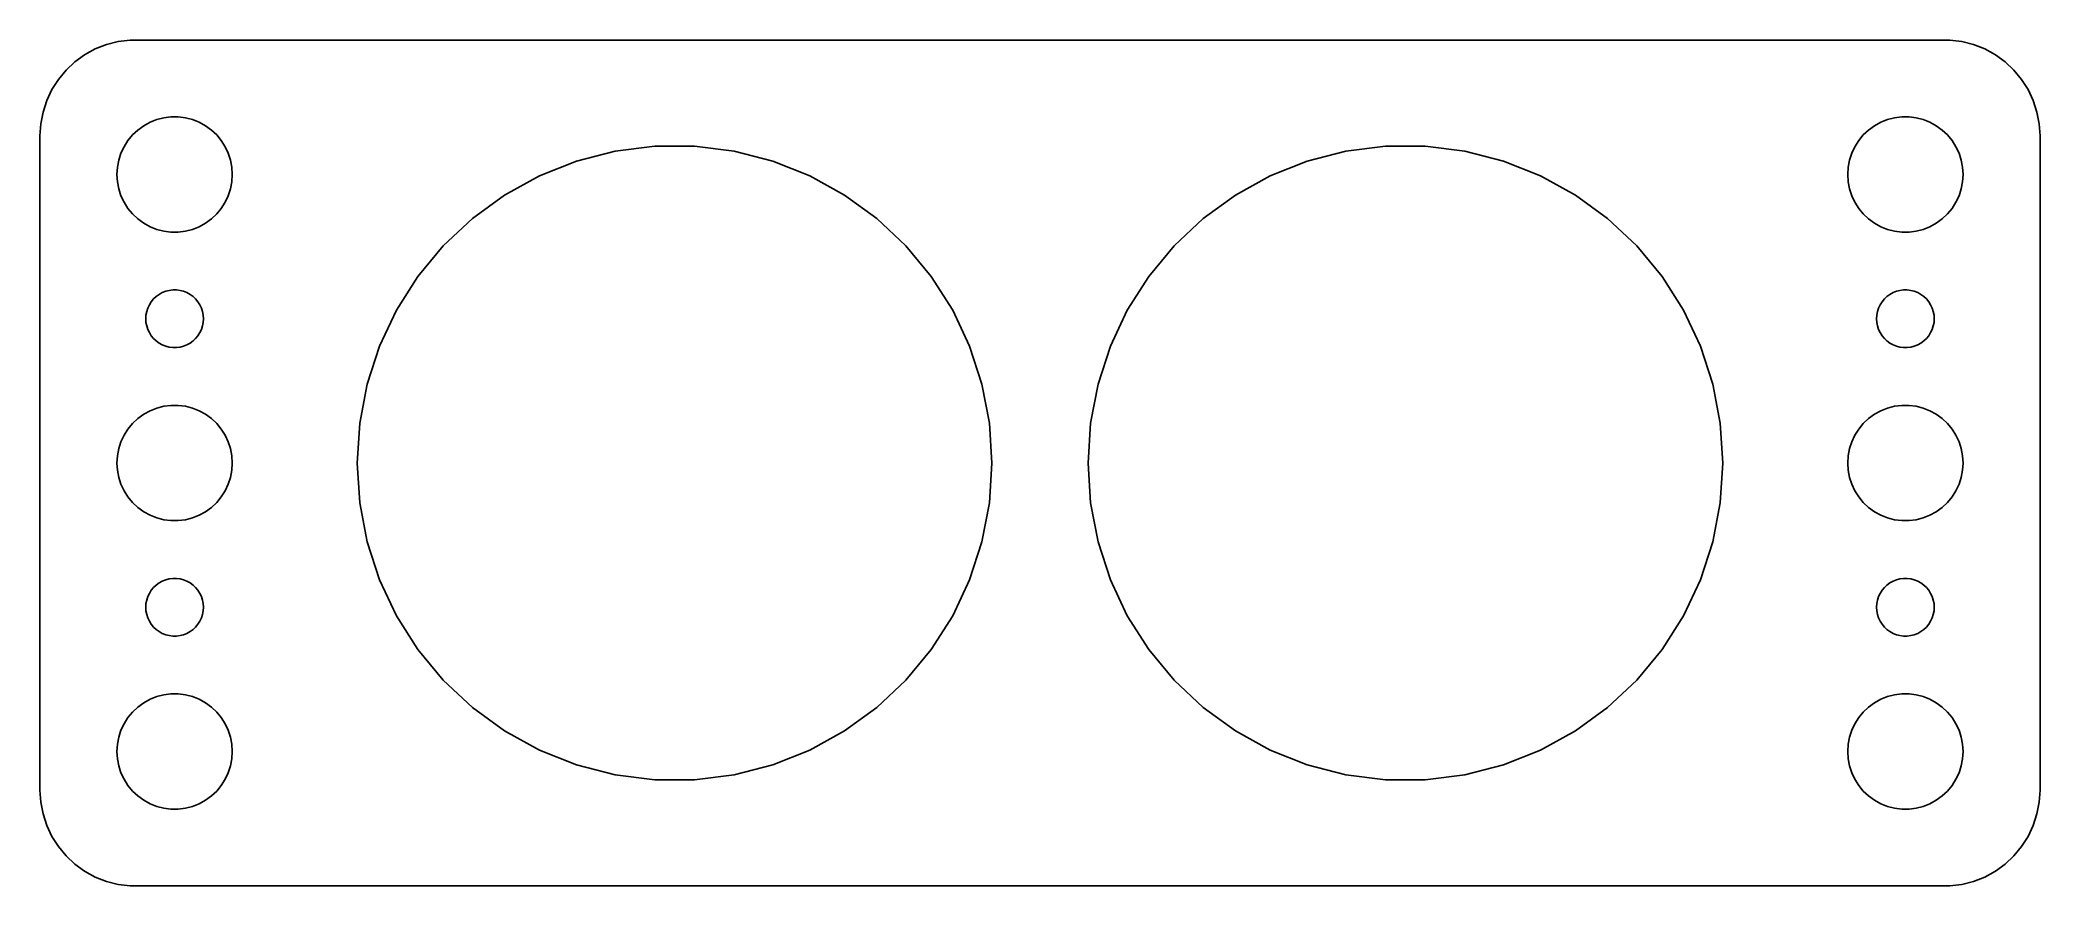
# Model space of a CAD drawing. Header units: metres. Extents: x -52 to 52, y -22 to 22.
import ezdxf

# ---------------------------------------------------------------- set-up
doc = ezdxf.new("R2010")
doc.units = ezdxf.units.M

msp = doc.modelspace()

# ---------------------------------------------------------------- linework, layer by layer
for p, q in [((-47.9369, 21.9114), (-48.5451, 21.7553)), ((-47.3139, 21.9901), (-47.9369, 21.9114)), ((47.3139, 21.9901), (-47.3139, 21.9901)), ((47.9369, 21.9114), (47.3139, 21.9901)), ((48.5451, 21.7553), (47.9369, 21.9114)), ((-50.1871, 20.8526), (-50.6448, 20.4227)), ((-49.6791, 21.2216), (-50.1871, 20.8526)), ((-49.1289, 21.5241), (-49.6791, 21.2216)), ((-48.5451, 21.7553), (-49.1289, 21.5241)), ((49.1289, 21.5241), (48.5451, 21.7553)), ((49.6791, 21.2216), (49.1289, 21.5241)), ((50.1871, 20.8526), (49.6791, 21.2216)), ((50.6448, 20.4227), (50.1871, 20.8526)), ((-51.0451, 19.9389), (-51.3815, 19.4088)), ((-50.6448, 20.4227), (-51.0451, 19.9389)), ((51.0451, 19.9389), (50.6448, 20.4227)), ((51.3815, 19.4088), (51.0451, 19.9389)), ((-51.6489, 18.8406), (-51.8429, 18.2434)), ((-51.3815, 19.4088), (-51.6489, 18.8406)), ((51.6489, 18.8406), (51.3815, 19.4088)), ((51.8429, 18.2434), (51.6489, 18.8406)), ((-51.8429, 18.2434), (-51.9606, 17.6267)), ((-46.6075, 17.533), (-46.2773, 17.7145)), ((-46.2773, 17.7145), (-45.927, 17.8532)), ((-45.927, 17.8532), (-45.5621, 17.9469)), ((-45.5621, 17.9469), (-45.1884, 17.9941)), ((-45.1884, 17.9941), (-44.8116, 17.9941)), ((-44.8116, 17.9941), (-44.4379, 17.9469)), ((-44.4379, 17.9469), (-44.0729, 17.8532)), ((-44.0729, 17.8532), (-43.7227, 17.7145)), ((-43.7227, 17.7145), (-43.3925, 17.533)), ((43.3925, 17.533), (43.7227, 17.7145)), ((43.7227, 17.7145), (44.0729, 17.8532)), ((44.0729, 17.8532), (44.4379, 17.9469)), ((44.4379, 17.9469), (44.8116, 17.9941)), ((44.8116, 17.9941), (45.1884, 17.9941)), ((45.1884, 17.9941), (45.5621, 17.9469)), ((45.5621, 17.9469), (45.927, 17.8532)), ((45.927, 17.8532), (46.2773, 17.7145)), ((46.2773, 17.7145), (46.6075, 17.533)), ((51.9606, 17.6267), (51.8429, 18.2434)), ((-51.9606, 17.6267), (-52, 17)), ((-52, 17), (-52, -17)), ((-47.6289, 16.4453), (-47.427, 16.7634)), ((-47.427, 16.7634), (-47.1869, 17.0536)), ((-47.1869, 17.0536), (-46.9123, 17.3115)), ((-46.9123, 17.3115), (-46.6075, 17.533)), ((-43.3925, 17.533), (-43.0877, 17.3115)), ((-43.0877, 17.3115), (-42.8131, 17.0536)), ((-42.8131, 17.0536), (-42.5729, 16.7634)), ((-42.5729, 16.7634), (-42.3711, 16.4453)), ((42.3711, 16.4453), (42.5729, 16.7634)), ((42.5729, 16.7634), (42.8131, 17.0536)), ((42.8131, 17.0536), (43.0877, 17.3115)), ((43.0877, 17.3115), (43.3925, 17.533)), ((46.6075, 17.533), (46.9123, 17.3115)), ((46.9123, 17.3115), (47.1869, 17.0536)), ((47.1869, 17.0536), (47.427, 16.7634)), ((47.427, 16.7634), (47.6289, 16.4453)), ((52, 17), (51.9606, 17.6267)), ((52, -17), (52, 17)), ((-47.9763, 15.376), (-47.9057, 15.7461)), ((-47.9057, 15.7461), (-47.7893, 16.1044)), ((-47.7893, 16.1044), (-47.6289, 16.4453)), ((-42.3711, 16.4453), (-42.2107, 16.1044)), ((-42.2107, 16.1044), (-42.0942, 15.7461)), ((-42.0942, 15.7461), (-42.0237, 15.376)), ((-26.0253, 14.9296), (-24.0988, 15.6924)), ((-24.0988, 15.6924), (-22.0918, 16.2077)), ((-22.0918, 16.2077), (-20.036, 16.4674)), ((-20.036, 16.4674), (-17.9639, 16.4674)), ((-17.9639, 16.4674), (-15.9082, 16.2077)), ((-15.9082, 16.2077), (-13.9012, 15.6924)), ((-13.9012, 15.6924), (-11.9746, 14.9296)), ((11.9746, 14.9296), (13.9012, 15.6924)), ((13.9012, 15.6924), (15.9082, 16.2077)), ((15.9082, 16.2077), (17.9639, 16.4674)), ((17.9639, 16.4674), (20.036, 16.4674)), ((20.036, 16.4674), (22.0918, 16.2077)), ((22.0918, 16.2077), (24.0988, 15.6924)), ((24.0988, 15.6924), (26.0253, 14.9296)), ((42.0237, 15.376), (42.0942, 15.7461)), ((42.0942, 15.7461), (42.2107, 16.1044)), ((42.2107, 16.1044), (42.3711, 16.4453)), ((47.6289, 16.4453), (47.7893, 16.1044)), ((47.7893, 16.1044), (47.9057, 15.7461)), ((47.9057, 15.7461), (47.9763, 15.376)), ((-48, 15), (-47.9763, 15.376)), ((-47.9763, 14.624), (-48, 15)), ((-47.9057, 14.2539), (-47.9763, 14.624)), ((-42.0237, 14.624), (-42.0942, 14.2539)), ((-42.0237, 15.376), (-42, 15)), ((-42, 15), (-42.0237, 14.624)), ((-27.8411, 13.9314), (-26.0253, 14.9296)), ((-11.9746, 14.9296), (-10.1588, 13.9314)), ((10.1588, 13.9314), (11.9746, 14.9296)), ((26.0253, 14.9296), (27.8411, 13.9314)), ((42, 15), (42.0237, 15.376)), ((42.0237, 14.624), (42, 15)), ((42.0942, 14.2539), (42.0237, 14.624)), ((47.9763, 14.624), (47.9057, 14.2539)), ((47.9763, 15.376), (48, 15)), ((48, 15), (47.9763, 14.624)), ((-47.7893, 13.8956), (-47.9057, 14.2539)), ((-47.6289, 13.5547), (-47.7893, 13.8956)), ((-47.427, 13.2366), (-47.6289, 13.5547)), ((-42.3711, 13.5547), (-42.5729, 13.2366)), ((-42.2107, 13.8956), (-42.3711, 13.5547)), ((-42.0942, 14.2539), (-42.2107, 13.8956)), ((-29.5175, 12.7135), (-27.8411, 13.9314)), ((-10.1588, 13.9314), (-8.4825, 12.7135)), ((8.4825, 12.7135), (10.1588, 13.9314)), ((27.8411, 13.9314), (29.5175, 12.7135)), ((42.2107, 13.8956), (42.0942, 14.2539)), ((42.3711, 13.5547), (42.2107, 13.8956)), ((42.5729, 13.2366), (42.3711, 13.5547)), ((47.6289, 13.5547), (47.427, 13.2366)), ((47.7893, 13.8956), (47.6289, 13.5547)), ((47.9057, 14.2539), (47.7893, 13.8956)), ((-47.1869, 12.9464), (-47.427, 13.2366)), ((-46.9123, 12.6884), (-47.1869, 12.9464)), ((-46.6075, 12.467), (-46.9123, 12.6884)), ((-43.0877, 12.6884), (-43.3925, 12.467)), ((-42.8131, 12.9464), (-43.0877, 12.6884)), ((-42.5729, 13.2366), (-42.8131, 12.9464)), ((-31.028, 11.295), (-29.5175, 12.7135)), ((-8.4825, 12.7135), (-6.97202, 11.295)), ((6.97202, 11.295), (8.4825, 12.7135)), ((29.5175, 12.7135), (31.028, 11.295)), ((42.8131, 12.9464), (42.5729, 13.2366)), ((43.0877, 12.6884), (42.8131, 12.9464)), ((43.3925, 12.467), (43.0877, 12.6884)), ((46.9123, 12.6884), (46.6075, 12.467)), ((47.1869, 12.9464), (46.9123, 12.6884)), ((47.427, 13.2366), (47.1869, 12.9464)), ((-46.2773, 12.2855), (-46.6075, 12.467)), ((-45.927, 12.1468), (-46.2773, 12.2855)), ((-45.5621, 12.0531), (-45.927, 12.1468)), ((-45.1884, 12.0059), (-45.5621, 12.0531)), ((-44.8116, 12.0059), (-45.1884, 12.0059)), ((-44.4379, 12.0531), (-44.8116, 12.0059)), ((-44.0729, 12.1468), (-44.4379, 12.0531)), ((-43.7227, 12.2855), (-44.0729, 12.1468)), ((-43.3925, 12.467), (-43.7227, 12.2855)), ((43.7227, 12.2855), (43.3925, 12.467)), ((44.0729, 12.1468), (43.7227, 12.2855)), ((44.4379, 12.0531), (44.0729, 12.1468)), ((44.8116, 12.0059), (44.4379, 12.0531)), ((45.1884, 12.0059), (44.8116, 12.0059)), ((45.5621, 12.0531), (45.1884, 12.0059)), ((45.927, 12.1468), (45.5621, 12.0531)), ((46.2773, 12.2855), (45.927, 12.1468)), ((46.6075, 12.467), (46.2773, 12.2855)), ((-32.3488, 9.69846), (-31.028, 11.295)), ((-6.97202, 11.295), (-5.65121, 9.69846)), ((5.65121, 9.69846), (6.97202, 11.295)), ((31.028, 11.295), (32.3488, 9.69846)), ((-33.4591, 7.94893), (-32.3488, 9.69846)), ((-5.65121, 9.69846), (-4.54094, 7.94893)), ((4.54094, 7.94893), (5.65121, 9.69846)), ((32.3488, 9.69846), (33.4591, 7.94893)), ((-46.3145, 8.22263), (-46.2135, 8.38167)), ((-46.2135, 8.38167), (-46.0934, 8.52681)), ((-46.0934, 8.52681), (-45.9561, 8.65576)), ((-45.9561, 8.65576), (-45.8037, 8.76648)), ((-45.8037, 8.76648), (-45.6387, 8.85724)), ((-45.6387, 8.85724), (-45.4635, 8.92657)), ((-45.4635, 8.92657), (-45.2811, 8.97342)), ((-45.2811, 8.97342), (-45.0942, 8.99704)), ((-45.0942, 8.99704), (-44.9058, 8.99704)), ((-44.9058, 8.99704), (-44.7189, 8.97342)), ((-44.7189, 8.97342), (-44.5365, 8.92657)), ((-44.5365, 8.92657), (-44.3613, 8.85724)), ((-44.3613, 8.85724), (-44.1963, 8.76648)), ((-44.1963, 8.76648), (-44.0439, 8.65576)), ((-44.0439, 8.65576), (-43.9065, 8.52681)), ((-43.9065, 8.52681), (-43.7865, 8.38167)), ((-43.7865, 8.38167), (-43.6855, 8.22263)), ((43.6855, 8.22263), (43.7865, 8.38167)), ((43.7865, 8.38167), (43.9065, 8.52681)), ((43.9065, 8.52681), (44.0439, 8.65576)), ((44.0439, 8.65576), (44.1963, 8.76648)), ((44.1963, 8.76648), (44.3613, 8.85724)), ((44.3613, 8.85724), (44.5365, 8.92657)), ((44.5365, 8.92657), (44.7189, 8.97342)), ((44.7189, 8.97342), (44.9058, 8.99704)), ((44.9058, 8.99704), (45.0942, 8.99704)), ((45.0942, 8.99704), (45.2811, 8.97342)), ((45.2811, 8.97342), (45.4635, 8.92657)), ((45.4635, 8.92657), (45.6387, 8.85724)), ((45.6387, 8.85724), (45.8037, 8.76648)), ((45.8037, 8.76648), (45.9561, 8.65576)), ((45.9561, 8.65576), (46.0934, 8.52681)), ((46.0934, 8.52681), (46.2135, 8.38167)), ((46.2135, 8.38167), (46.3145, 8.22263)), ((-46.5, 7.5), (-46.4882, 7.68799)), ((-46.4882, 7.312), (-46.5, 7.5)), ((-46.4882, 7.68799), (-46.4529, 7.87303)), ((-46.4529, 7.12695), (-46.4882, 7.312)), ((-46.4529, 7.87303), (-46.3947, 8.05219)), ((-46.3947, 8.05219), (-46.3145, 8.22263)), ((-43.6855, 8.22263), (-43.6053, 8.05219)), ((-43.6053, 8.05219), (-43.5471, 7.87303)), ((-43.5471, 7.87303), (-43.5118, 7.68799)), ((-43.5118, 7.312), (-43.5471, 7.12695)), ((-43.5118, 7.68799), (-43.5, 7.5)), ((-43.5, 7.5), (-43.5118, 7.312)), ((-34.3413, 6.07405), (-33.4591, 7.94893)), ((-4.54094, 7.94893), (-3.65868, 6.07405)), ((3.65868, 6.07405), (4.54094, 7.94893)), ((33.4591, 7.94893), (34.3413, 6.07405)), ((43.5, 7.5), (43.5118, 7.68799)), ((43.5118, 7.312), (43.5, 7.5)), ((43.5118, 7.68799), (43.5471, 7.87303)), ((43.5471, 7.12695), (43.5118, 7.312)), ((43.5471, 7.87303), (43.6053, 8.05219)), ((43.6053, 8.05219), (43.6855, 8.22263)), ((46.3145, 8.22263), (46.3947, 8.05219)), ((46.3947, 8.05219), (46.4529, 7.87303)), ((46.4529, 7.87303), (46.4882, 7.68799)), ((46.4882, 7.312), (46.4529, 7.12695)), ((46.4882, 7.68799), (46.5, 7.5)), ((46.5, 7.5), (46.4882, 7.312)), ((-46.3947, 6.9478), (-46.4529, 7.12695)), ((-46.3145, 6.77736), (-46.3947, 6.9478)), ((-46.2135, 6.61832), (-46.3145, 6.77736)), ((-46.0934, 6.47318), (-46.2135, 6.61832)), ((-45.9561, 6.34422), (-46.0934, 6.47318)), ((-45.8037, 6.23351), (-45.9561, 6.34422)), ((-44.0439, 6.34422), (-44.1963, 6.23351)), ((-43.9065, 6.47318), (-44.0439, 6.34422)), ((-43.7865, 6.61832), (-43.9065, 6.47318)), ((-43.6855, 6.77736), (-43.7865, 6.61832)), ((-43.6053, 6.9478), (-43.6855, 6.77736)), ((-43.5471, 7.12695), (-43.6053, 6.9478)), ((43.6053, 6.9478), (43.5471, 7.12695)), ((43.6855, 6.77736), (43.6053, 6.9478)), ((43.7865, 6.61832), (43.6855, 6.77736)), ((43.9065, 6.47318), (43.7865, 6.61832)), ((44.0439, 6.34422), (43.9065, 6.47318)), ((44.1963, 6.23351), (44.0439, 6.34422)), ((45.9561, 6.34422), (45.8037, 6.23351)), ((46.0934, 6.47318), (45.9561, 6.34422)), ((46.2135, 6.61832), (46.0934, 6.47318)), ((46.3145, 6.77736), (46.2135, 6.61832)), ((46.3947, 6.9478), (46.3145, 6.77736)), ((46.4529, 7.12695), (46.3947, 6.9478)), ((-45.6387, 6.14275), (-45.8037, 6.23351)), ((-45.4635, 6.07341), (-45.6387, 6.14275)), ((-45.2811, 6.02657), (-45.4635, 6.07341)), ((-45.0942, 6.00294), (-45.2811, 6.02657)), ((-44.9058, 6.00294), (-45.0942, 6.00294)), ((-44.7189, 6.02657), (-44.9058, 6.00294)), ((-44.5365, 6.07341), (-44.7189, 6.02657)), ((-44.3613, 6.14275), (-44.5365, 6.07341)), ((-44.1963, 6.23351), (-44.3613, 6.14275)), ((-34.9816, 4.10338), (-34.3413, 6.07405)), ((-3.65868, 6.07405), (-3.01837, 4.10338)), ((3.01837, 4.10338), (3.65868, 6.07405)), ((34.3413, 6.07405), (34.9816, 4.10338)), ((44.3613, 6.14275), (44.1963, 6.23351)), ((44.5365, 6.07341), (44.3613, 6.14275)), ((44.7189, 6.02657), (44.5365, 6.07341)), ((44.9058, 6.00294), (44.7189, 6.02657)), ((45.0942, 6.00294), (44.9058, 6.00294)), ((45.2811, 6.02657), (45.0942, 6.00294)), ((45.4635, 6.07341), (45.2811, 6.02657)), ((45.6387, 6.14275), (45.4635, 6.07341)), ((45.8037, 6.23351), (45.6387, 6.14275)), ((-35.3699, 2.06799), (-34.9816, 4.10338)), ((-3.01837, 4.10338), (-2.6301, 2.06799)), ((2.6301, 2.06799), (3.01837, 4.10338)), ((34.9816, 4.10338), (35.3699, 2.06799)), ((-47.1869, 2.05363), (-46.9123, 2.31154)), ((-46.9123, 2.31154), (-46.6075, 2.53297)), ((-46.6075, 2.53297), (-46.2773, 2.71448)), ((-46.2773, 2.71448), (-45.927, 2.85316)), ((-45.927, 2.85316), (-45.5621, 2.94685)), ((-45.5621, 2.94685), (-45.1884, 2.99408)), ((-45.1884, 2.99408), (-44.8116, 2.99408)), ((-44.8116, 2.99408), (-44.4379, 2.94685)), ((-44.4379, 2.94685), (-44.0729, 2.85316)), ((-44.0729, 2.85316), (-43.7227, 2.71448)), ((-43.7227, 2.71448), (-43.3925, 2.53297)), ((-43.3925, 2.53297), (-43.0877, 2.31154)), ((-43.0877, 2.31154), (-42.8131, 2.05363)), ((42.8131, 2.05363), (43.0877, 2.31154)), ((43.0877, 2.31154), (43.3925, 2.53297)), ((43.3925, 2.53297), (43.7227, 2.71448)), ((43.7227, 2.71448), (44.0729, 2.85316)), ((44.0729, 2.85316), (44.4379, 2.94685)), ((44.4379, 2.94685), (44.8116, 2.99408)), ((44.8116, 2.99408), (45.1884, 2.99408)), ((45.1884, 2.99408), (45.5621, 2.94685)), ((45.5621, 2.94685), (45.927, 2.85316)), ((45.927, 2.85316), (46.2773, 2.71448)), ((46.2773, 2.71448), (46.6075, 2.53297)), ((46.6075, 2.53297), (46.9123, 2.31154)), ((46.9123, 2.31154), (47.1869, 2.05363)), ((-47.9057, 0.74606), (-47.7893, 1.10437)), ((-47.7893, 1.10437), (-47.6289, 1.44525)), ((-47.6289, 1.44525), (-47.427, 1.76335)), ((-47.427, 1.76335), (-47.1869, 2.05363)), ((-42.8131, 2.05363), (-42.5729, 1.76335)), ((-42.5729, 1.76335), (-42.3711, 1.44525)), ((-42.3711, 1.44525), (-42.2107, 1.10437)), ((-42.2107, 1.10437), (-42.0942, 0.74606)), ((-35.5, 0), (-35.3699, 2.06799)), ((-2.6301, 2.06799), (-2.5, 0)), ((2.5, 0), (2.6301, 2.06799)), ((35.3699, 2.06799), (35.5, 0)), ((42.0942, 0.74606), (42.2107, 1.10437)), ((42.2107, 1.10437), (42.3711, 1.44525)), ((42.3711, 1.44525), (42.5729, 1.76335)), ((42.5729, 1.76335), (42.8131, 2.05363)), ((47.1869, 2.05363), (47.427, 1.76335)), ((47.427, 1.76335), (47.6289, 1.44525)), ((47.6289, 1.44525), (47.7893, 1.10437)), ((47.7893, 1.10437), (47.9057, 0.74606)), ((-48, 0), (-47.9763, 0.37599)), ((-47.9763, -0.37599), (-48, 0)), ((-47.9763, 0.37599), (-47.9057, 0.74606)), ((-42.0942, 0.74606), (-42.0237, 0.37599)), ((-42.0237, 0.37599), (-42, 0)), ((-42, 0), (-42.0237, -0.37599)), ((-35.3699, -2.06799), (-35.5, 0)), ((-2.5, 0), (-2.6301, -2.06799)), ((2.6301, -2.06799), (2.5, 0)), ((35.5, 0), (35.3699, -2.06799)), ((42, 0), (42.0237, 0.37599)), ((42.0237, -0.37599), (42, 0)), ((42.0237, 0.37599), (42.0942, 0.74606)), ((47.9057, 0.74606), (47.9763, 0.37599)), ((47.9763, 0.37599), (48, 0)), ((48, 0), (47.9763, -0.37599)), ((-47.9057, -0.74606), (-47.9763, -0.37599)), ((-47.7893, -1.10437), (-47.9057, -0.74606)), ((-42.0942, -0.74606), (-42.2107, -1.10437)), ((-42.0237, -0.37599), (-42.0942, -0.74606)), ((42.0942, -0.74606), (42.0237, -0.37599)), ((42.2107, -1.10437), (42.0942, -0.74606)), ((47.9057, -0.74606), (47.7893, -1.10437)), ((47.9763, -0.37599), (47.9057, -0.74606)), ((-47.6289, -1.44525), (-47.7893, -1.10437)), ((-47.427, -1.76335), (-47.6289, -1.44525)), ((-47.1869, -2.05363), (-47.427, -1.76335)), ((-46.9123, -2.31154), (-47.1869, -2.05363)), ((-42.8131, -2.05363), (-43.0877, -2.31154)), ((-42.5729, -1.76335), (-42.8131, -2.05363)), ((-42.3711, -1.44525), (-42.5729, -1.76335)), ((-42.2107, -1.10437), (-42.3711, -1.44525)), ((-34.9816, -4.10338), (-35.3699, -2.06799)), ((-2.6301, -2.06799), (-3.01837, -4.10338)), ((3.01837, -4.10338), (2.6301, -2.06799)), ((35.3699, -2.06799), (34.9816, -4.10338)), ((42.3711, -1.44525), (42.2107, -1.10437)), ((42.5729, -1.76335), (42.3711, -1.44525)), ((42.8131, -2.05363), (42.5729, -1.76335)), ((43.0877, -2.31154), (42.8131, -2.05363)), ((47.1869, -2.05363), (46.9123, -2.31154)), ((47.427, -1.76335), (47.1869, -2.05363)), ((47.6289, -1.44525), (47.427, -1.76335)), ((47.7893, -1.10437), (47.6289, -1.44525)), ((-46.6075, -2.53297), (-46.9123, -2.31154)), ((-46.2773, -2.71448), (-46.6075, -2.53297)), ((-45.927, -2.85316), (-46.2773, -2.71448)), ((-45.5621, -2.94685), (-45.927, -2.85316)), ((-45.1884, -2.99408), (-45.5621, -2.94685)), ((-44.8116, -2.99408), (-45.1884, -2.99408)), ((-44.4379, -2.94685), (-44.8116, -2.99408)), ((-44.0729, -2.85316), (-44.4379, -2.94685)), ((-43.7227, -2.71448), (-44.0729, -2.85316)), ((-43.3925, -2.53297), (-43.7227, -2.71448)), ((-43.0877, -2.31154), (-43.3925, -2.53297)), ((43.3925, -2.53297), (43.0877, -2.31154)), ((43.7227, -2.71448), (43.3925, -2.53297)), ((44.0729, -2.85316), (43.7227, -2.71448)), ((44.4379, -2.94685), (44.0729, -2.85316)), ((44.8116, -2.99408), (44.4379, -2.94685)), ((45.1884, -2.99408), (44.8116, -2.99408)), ((45.5621, -2.94685), (45.1884, -2.99408)), ((45.927, -2.85316), (45.5621, -2.94685)), ((46.2773, -2.71448), (45.927, -2.85316)), ((46.6075, -2.53297), (46.2773, -2.71448)), ((46.9123, -2.31154), (46.6075, -2.53297)), ((-34.3413, -6.07405), (-34.9816, -4.10338)), ((-3.01837, -4.10338), (-3.65868, -6.07405)), ((3.65868, -6.07405), (3.01837, -4.10338)), ((34.9816, -4.10338), (34.3413, -6.07405)), ((-45.9561, -6.34422), (-45.8037, -6.23351)), ((-45.8037, -6.23351), (-45.6387, -6.14275)), ((-45.6387, -6.14275), (-45.4635, -6.07341)), ((-45.4635, -6.07341), (-45.2811, -6.02657)), ((-45.2811, -6.02657), (-45.0942, -6.00294)), ((-45.0942, -6.00294), (-44.9058, -6.00294)), ((-44.9058, -6.00294), (-44.7189, -6.02657)), ((-44.7189, -6.02657), (-44.5365, -6.07341)), ((-44.5365, -6.07341), (-44.3613, -6.14275)), ((-44.3613, -6.14275), (-44.1963, -6.23351)), ((-44.1963, -6.23351), (-44.0439, -6.34422)), ((-33.4591, -7.94893), (-34.3413, -6.07405)), ((-3.65868, -6.07405), (-4.54094, -7.94893)), ((4.54094, -7.94893), (3.65868, -6.07405)), ((34.3413, -6.07405), (33.4591, -7.94893)), ((44.0439, -6.34422), (44.1963, -6.23351)), ((44.1963, -6.23351), (44.3613, -6.14275)), ((44.3613, -6.14275), (44.5365, -6.07341)), ((44.5365, -6.07341), (44.7189, -6.02657)), ((44.7189, -6.02657), (44.9058, -6.00294)), ((44.9058, -6.00294), (45.0942, -6.00294)), ((45.0942, -6.00294), (45.2811, -6.02657)), ((45.2811, -6.02657), (45.4635, -6.07341)), ((45.4635, -6.07341), (45.6387, -6.14275)), ((45.6387, -6.14275), (45.8037, -6.23351)), ((45.8037, -6.23351), (45.9561, -6.34422)), ((-46.4882, -7.312), (-46.4529, -7.12695)), ((-46.4529, -7.12695), (-46.3947, -6.9478)), ((-46.3947, -6.9478), (-46.3145, -6.77736)), ((-46.3145, -6.77736), (-46.2135, -6.61832)), ((-46.2135, -6.61832), (-46.0934, -6.47318)), ((-46.0934, -6.47318), (-45.9561, -6.34422)), ((-44.0439, -6.34422), (-43.9065, -6.47318)), ((-43.9065, -6.47318), (-43.7865, -6.61832)), ((-43.7865, -6.61832), (-43.6855, -6.77736)), ((-43.6855, -6.77736), (-43.6053, -6.9478)), ((-43.6053, -6.9478), (-43.5471, -7.12695)), ((-43.5471, -7.12695), (-43.5118, -7.312)), ((43.5118, -7.312), (43.5471, -7.12695)), ((43.5471, -7.12695), (43.6053, -6.9478)), ((43.6053, -6.9478), (43.6855, -6.77736)), ((43.6855, -6.77736), (43.7865, -6.61832)), ((43.7865, -6.61832), (43.9065, -6.47318)), ((43.9065, -6.47318), (44.0439, -6.34422)), ((45.9561, -6.34422), (46.0934, -6.47318)), ((46.0934, -6.47318), (46.2135, -6.61832)), ((46.2135, -6.61832), (46.3145, -6.77736)), ((46.3145, -6.77736), (46.3947, -6.9478)), ((46.3947, -6.9478), (46.4529, -7.12695)), ((46.4529, -7.12695), (46.4882, -7.312)), ((-46.5, -7.5), (-46.4882, -7.312)), ((-46.4882, -7.68799), (-46.5, -7.5)), ((-46.4529, -7.87303), (-46.4882, -7.68799)), ((-46.3947, -8.05219), (-46.4529, -7.87303)), ((-46.3145, -8.22263), (-46.3947, -8.05219)), ((-46.2135, -8.38167), (-46.3145, -8.22263)), ((-43.6855, -8.22263), (-43.7865, -8.38167)), ((-43.6053, -8.05219), (-43.6855, -8.22263)), ((-43.5471, -7.87303), (-43.6053, -8.05219)), ((-43.5118, -7.68799), (-43.5471, -7.87303)), ((-43.5118, -7.312), (-43.5, -7.5)), ((-43.5, -7.5), (-43.5118, -7.68799)), ((-32.3488, -9.69846), (-33.4591, -7.94893)), ((-4.54094, -7.94893), (-5.65121, -9.69846)), ((5.65121, -9.69846), (4.54094, -7.94893)), ((33.4591, -7.94893), (32.3488, -9.69846)), ((43.5, -7.5), (43.5118, -7.312)), ((43.5118, -7.68799), (43.5, -7.5)), ((43.5471, -7.87303), (43.5118, -7.68799)), ((43.6053, -8.05219), (43.5471, -7.87303)), ((43.6855, -8.22263), (43.6053, -8.05219)), ((43.7865, -8.38167), (43.6855, -8.22263)), ((46.3145, -8.22263), (46.2135, -8.38167)), ((46.3947, -8.05219), (46.3145, -8.22263)), ((46.4529, -7.87303), (46.3947, -8.05219)), ((46.4882, -7.68799), (46.4529, -7.87303)), ((46.4882, -7.312), (46.5, -7.5)), ((46.5, -7.5), (46.4882, -7.68799)), ((-46.0934, -8.52681), (-46.2135, -8.38167)), ((-45.9561, -8.65576), (-46.0934, -8.52681)), ((-45.8037, -8.76648), (-45.9561, -8.65576)), ((-45.6387, -8.85724), (-45.8037, -8.76648)), ((-45.4635, -8.92657), (-45.6387, -8.85724)), ((-45.2811, -8.97342), (-45.4635, -8.92657)), ((-45.0942, -8.99704), (-45.2811, -8.97342)), ((-44.9058, -8.99704), (-45.0942, -8.99704)), ((-44.7189, -8.97342), (-44.9058, -8.99704)), ((-44.5365, -8.92657), (-44.7189, -8.97342)), ((-44.3613, -8.85724), (-44.5365, -8.92657)), ((-44.1963, -8.76648), (-44.3613, -8.85724)), ((-44.0439, -8.65576), (-44.1963, -8.76648)), ((-43.9065, -8.52681), (-44.0439, -8.65576)), ((-43.7865, -8.38167), (-43.9065, -8.52681)), ((43.9065, -8.52681), (43.7865, -8.38167)), ((44.0439, -8.65576), (43.9065, -8.52681)), ((44.1963, -8.76648), (44.0439, -8.65576)), ((44.3613, -8.85724), (44.1963, -8.76648)), ((44.5365, -8.92657), (44.3613, -8.85724)), ((44.7189, -8.97342), (44.5365, -8.92657)), ((44.9058, -8.99704), (44.7189, -8.97342)), ((45.0942, -8.99704), (44.9058, -8.99704)), ((45.2811, -8.97342), (45.0942, -8.99704)), ((45.4635, -8.92657), (45.2811, -8.97342)), ((45.6387, -8.85724), (45.4635, -8.92657)), ((45.8037, -8.76648), (45.6387, -8.85724)), ((45.9561, -8.65576), (45.8037, -8.76648)), ((46.0934, -8.52681), (45.9561, -8.65576)), ((46.2135, -8.38167), (46.0934, -8.52681)), ((-31.028, -11.295), (-32.3488, -9.69846)), ((-5.65121, -9.69846), (-6.97202, -11.295)), ((6.97202, -11.295), (5.65121, -9.69846)), ((32.3488, -9.69846), (31.028, -11.295)), ((-29.5175, -12.7135), (-31.028, -11.295)), ((-6.97202, -11.295), (-8.4825, -12.7135)), ((8.4825, -12.7135), (6.97202, -11.295)), ((31.028, -11.295), (29.5175, -12.7135)), ((-46.9123, -12.6884), (-46.6075, -12.467)), ((-46.6075, -12.467), (-46.2773, -12.2855)), ((-46.2773, -12.2855), (-45.927, -12.1468)), ((-45.927, -12.1468), (-45.5621, -12.0531)), ((-45.5621, -12.0531), (-45.1884, -12.0059)), ((-45.1884, -12.0059), (-44.8116, -12.0059)), ((-44.8116, -12.0059), (-44.4379, -12.0531)), ((-44.4379, -12.0531), (-44.0729, -12.1468)), ((-44.0729, -12.1468), (-43.7227, -12.2855)), ((-43.7227, -12.2855), (-43.3925, -12.467)), ((-43.3925, -12.467), (-43.0877, -12.6884)), ((43.0877, -12.6884), (43.3925, -12.467)), ((43.3925, -12.467), (43.7227, -12.2855)), ((43.7227, -12.2855), (44.0729, -12.1468)), ((44.0729, -12.1468), (44.4379, -12.0531)), ((44.4379, -12.0531), (44.8116, -12.0059)), ((44.8116, -12.0059), (45.1884, -12.0059)), ((45.1884, -12.0059), (45.5621, -12.0531)), ((45.5621, -12.0531), (45.927, -12.1468)), ((45.927, -12.1468), (46.2773, -12.2855)), ((46.2773, -12.2855), (46.6075, -12.467)), ((46.6075, -12.467), (46.9123, -12.6884)), ((-47.6289, -13.5547), (-47.427, -13.2366)), ((-47.427, -13.2366), (-47.1869, -12.9464)), ((-47.1869, -12.9464), (-46.9123, -12.6884)), ((-43.0877, -12.6884), (-42.8131, -12.9464)), ((-42.8131, -12.9464), (-42.5729, -13.2366)), ((-42.5729, -13.2366), (-42.3711, -13.5547)), ((-27.8411, -13.9314), (-29.5175, -12.7135)), ((-8.4825, -12.7135), (-10.1588, -13.9314)), ((10.1588, -13.9314), (8.4825, -12.7135)), ((29.5175, -12.7135), (27.8411, -13.9314)), ((42.3711, -13.5547), (42.5729, -13.2366)), ((42.5729, -13.2366), (42.8131, -12.9464)), ((42.8131, -12.9464), (43.0877, -12.6884)), ((46.9123, -12.6884), (47.1869, -12.9464)), ((47.1869, -12.9464), (47.427, -13.2366)), ((47.427, -13.2366), (47.6289, -13.5547)), ((-47.9763, -14.624), (-47.9057, -14.2539)), ((-47.9057, -14.2539), (-47.7893, -13.8956)), ((-47.7893, -13.8956), (-47.6289, -13.5547)), ((-42.3711, -13.5547), (-42.2107, -13.8956)), ((-42.2107, -13.8956), (-42.0942, -14.2539)), ((-42.0942, -14.2539), (-42.0237, -14.624)), ((-26.0253, -14.9296), (-27.8411, -13.9314)), ((-10.1588, -13.9314), (-11.9746, -14.9296)), ((11.9746, -14.9296), (10.1588, -13.9314)), ((27.8411, -13.9314), (26.0253, -14.9296)), ((42.0237, -14.624), (42.0942, -14.2539)), ((42.0942, -14.2539), (42.2107, -13.8956)), ((42.2107, -13.8956), (42.3711, -13.5547)), ((47.6289, -13.5547), (47.7893, -13.8956)), ((47.7893, -13.8956), (47.9057, -14.2539)), ((47.9057, -14.2539), (47.9763, -14.624)), ((-48, -15), (-47.9763, -14.624)), ((-47.9763, -15.376), (-48, -15)), ((-47.9057, -15.7461), (-47.9763, -15.376)), ((-42.0237, -15.376), (-42.0942, -15.7461)), ((-42.0237, -14.624), (-42, -15)), ((-42, -15), (-42.0237, -15.376)), ((-24.0988, -15.6924), (-26.0253, -14.9296)), ((-11.9746, -14.9296), (-13.9012, -15.6924)), ((13.9012, -15.6924), (11.9746, -14.9296)), ((26.0253, -14.9296), (24.0988, -15.6924)), ((42, -15), (42.0237, -14.624)), ((42.0237, -15.376), (42, -15)), ((42.0942, -15.7461), (42.0237, -15.376)), ((47.9763, -15.376), (47.9057, -15.7461)), ((47.9763, -14.624), (48, -15)), ((48, -15), (47.9763, -15.376)), ((-47.7893, -16.1044), (-47.9057, -15.7461)), ((-47.6289, -16.4453), (-47.7893, -16.1044)), ((-47.427, -16.7634), (-47.6289, -16.4453)), ((-42.3711, -16.4453), (-42.5729, -16.7634)), ((-42.2107, -16.1044), (-42.3711, -16.4453)), ((-42.0942, -15.7461), (-42.2107, -16.1044)), ((-22.0918, -16.2077), (-24.0988, -15.6924)), ((-20.036, -16.4674), (-22.0918, -16.2077)), ((-17.9639, -16.4674), (-20.036, -16.4674)), ((-15.9082, -16.2077), (-17.9639, -16.4674)), ((-13.9012, -15.6924), (-15.9082, -16.2077)), ((15.9082, -16.2077), (13.9012, -15.6924)), ((17.9639, -16.4674), (15.9082, -16.2077)), ((20.036, -16.4674), (17.9639, -16.4674)), ((22.0918, -16.2077), (20.036, -16.4674)), ((24.0988, -15.6924), (22.0918, -16.2077)), ((42.2107, -16.1044), (42.0942, -15.7461)), ((42.3711, -16.4453), (42.2107, -16.1044)), ((42.5729, -16.7634), (42.3711, -16.4453)), ((47.6289, -16.4453), (47.427, -16.7634)), ((47.7893, -16.1044), (47.6289, -16.4453)), ((47.9057, -15.7461), (47.7893, -16.1044)), ((-52, -17), (-51.9606, -17.6267)), ((-51.9606, -17.6267), (-51.8429, -18.2434)), ((-47.1869, -17.0536), (-47.427, -16.7634)), ((-46.9123, -17.3115), (-47.1869, -17.0536)), ((-46.6075, -17.533), (-46.9123, -17.3115)), ((-46.2773, -17.7145), (-46.6075, -17.533)), ((-43.3925, -17.533), (-43.7227, -17.7145)), ((-43.0877, -17.3115), (-43.3925, -17.533)), ((-42.8131, -17.0536), (-43.0877, -17.3115)), ((-42.5729, -16.7634), (-42.8131, -17.0536)), ((42.8131, -17.0536), (42.5729, -16.7634)), ((43.0877, -17.3115), (42.8131, -17.0536)), ((43.3925, -17.533), (43.0877, -17.3115)), ((43.7227, -17.7145), (43.3925, -17.533)), ((46.6075, -17.533), (46.2773, -17.7145)), ((46.9123, -17.3115), (46.6075, -17.533)), ((47.1869, -17.0536), (46.9123, -17.3115)), ((47.427, -16.7634), (47.1869, -17.0536)), ((51.8429, -18.2434), (51.9606, -17.6267)), ((51.9606, -17.6267), (52, -17)), ((-51.8429, -18.2434), (-51.6489, -18.8406)), ((-45.927, -17.8532), (-46.2773, -17.7145)), ((-45.5621, -17.9469), (-45.927, -17.8532)), ((-45.1884, -17.9941), (-45.5621, -17.9469)), ((-44.8116, -17.9941), (-45.1884, -17.9941)), ((-44.4379, -17.9469), (-44.8116, -17.9941)), ((-44.0729, -17.8532), (-44.4379, -17.9469)), ((-43.7227, -17.7145), (-44.0729, -17.8532)), ((44.0729, -17.8532), (43.7227, -17.7145)), ((44.4379, -17.9469), (44.0729, -17.8532)), ((44.8116, -17.9941), (44.4379, -17.9469)), ((45.1884, -17.9941), (44.8116, -17.9941)), ((45.5621, -17.9469), (45.1884, -17.9941)), ((45.927, -17.8532), (45.5621, -17.9469)), ((46.2773, -17.7145), (45.927, -17.8532)), ((51.6489, -18.8406), (51.8429, -18.2434)), ((-51.6489, -18.8406), (-51.3815, -19.4088)), ((-51.3815, -19.4088), (-51.0451, -19.9389)), ((51.0451, -19.9389), (51.3815, -19.4088)), ((51.3815, -19.4088), (51.6489, -18.8406)), ((-51.0451, -19.9389), (-50.6448, -20.4227)), ((-50.6448, -20.4227), (-50.1871, -20.8526)), ((50.1871, -20.8526), (50.6448, -20.4227)), ((50.6448, -20.4227), (51.0451, -19.9389)), ((-50.1871, -20.8526), (-49.6791, -21.2216)), ((-49.6791, -21.2216), (-49.1289, -21.5241)), ((-49.1289, -21.5241), (-48.5451, -21.7553)), ((-48.5451, -21.7553), (-47.9369, -21.9114)), ((47.9369, -21.9114), (48.5451, -21.7553)), ((48.5451, -21.7553), (49.1289, -21.5241)), ((49.1289, -21.5241), (49.6791, -21.2216)), ((49.6791, -21.2216), (50.1871, -20.8526)), ((-47.9369, -21.9114), (-47.3139, -21.9901)), ((-47.3139, -21.9901), (47.3139, -21.9901)), ((47.3139, -21.9901), (47.9369, -21.9114))]:
    msp.add_line(p, q)

doc.saveas('drawing.dxf')
